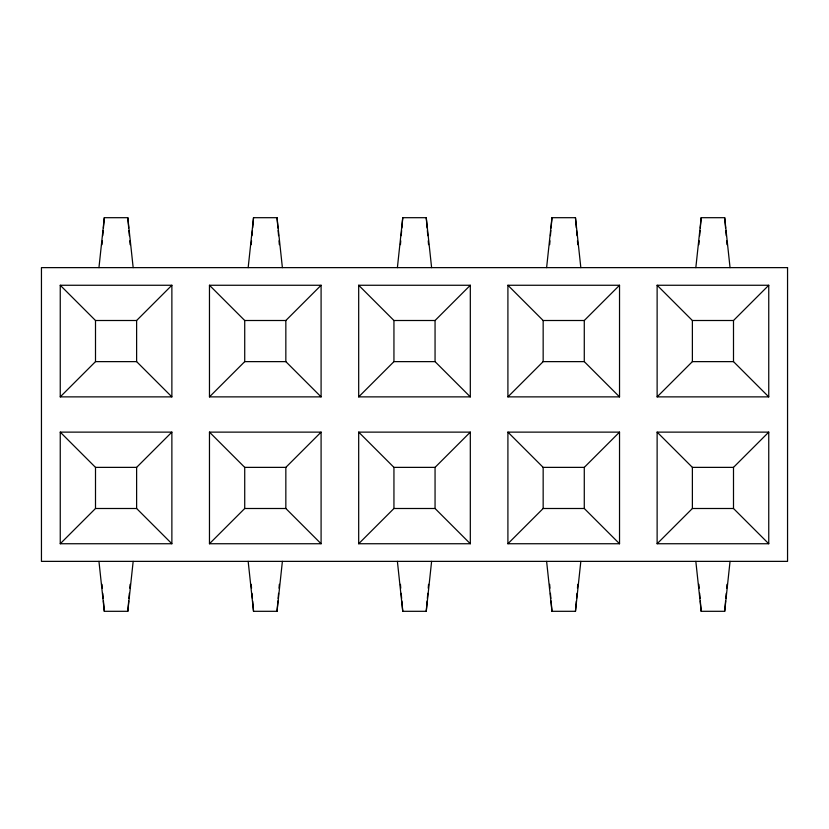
<?xml version="1.0" encoding="UTF-8"?>
<svg xmlns="http://www.w3.org/2000/svg" width="829" height="829" viewBox="0 0 829 829"><rect width="100%" height="100%" fill="white"/><g stroke="black" fill="none" stroke-linecap="round" stroke-linejoin="round"><path stroke-width="1.24" d="M101.998 244.679L102.33 240.824M102.765 235.685L103.21 230.545M103.428 227.975L104.309 217.695L127.811 217.695L133.168 267.632M98.952 561.368L104.309 611.305L127.811 611.305L128.692 601.025M128.909 598.455L129.355 593.315M129.79 588.175L130.122 584.321M251.218 244.679L251.55 240.824M251.985 235.685L252.43 230.545M252.648 227.975L253.529 217.695L277.031 217.695L282.388 267.632M248.172 561.368L253.529 611.305L277.031 611.305L277.912 601.025M278.129 598.455L278.575 593.315M279.01 588.175L279.342 584.321M400.438 244.679L400.77 240.824M401.205 235.685L401.65 230.545M401.868 227.975L402.749 217.695L426.251 217.695L431.608 267.632M397.392 561.368L402.749 611.305L426.251 611.305L427.132 601.025M427.349 598.455L427.795 593.315M428.23 588.175L428.562 584.321M549.658 244.679L549.99 240.824M550.425 235.685L550.87 230.545M551.088 227.975L551.969 217.695L575.471 217.695L580.828 267.632M546.612 561.368L551.969 611.305L575.471 611.305L576.352 601.025M576.569 598.455L577.015 593.315M577.45 588.175L577.782 584.321M698.878 244.679L699.21 240.824M699.645 235.685L700.09 230.545M700.308 227.975L701.189 217.695L724.691 217.695L730.048 267.632M695.832 561.368L701.189 611.305L724.691 611.305L725.572 601.025M725.789 598.455L726.235 593.315M726.67 588.175L727.002 584.321M98.952 267.632L104.309 217.695M127.811 611.305L133.168 561.368M248.172 267.632L253.529 217.695M277.031 611.305L282.388 561.368M397.392 267.632L402.749 217.695M426.251 611.305L431.608 561.368M546.612 267.632L551.969 217.695M575.471 611.305L580.828 561.368M695.832 267.632L701.189 217.695M724.691 611.305L730.048 561.368M60.248 396.873L95.501 361.631L136.619 361.631L171.872 396.873L171.872 285.259L60.248 285.259L60.248 396.873L171.872 396.873M136.619 361.631L136.619 320.502L171.872 285.259M60.248 543.741L95.501 508.498L136.619 508.498L171.872 543.741L171.872 432.127L60.248 432.127L60.248 543.741L171.872 543.741M60.248 432.127L95.501 467.369L136.619 467.369L171.872 432.127M209.468 396.873L244.721 361.631L244.721 320.502L209.468 285.259L321.092 285.259L321.092 396.873L209.468 396.873L209.468 285.259M321.092 396.873L285.839 361.631L285.839 320.502L321.092 285.259M209.468 543.741L244.721 508.498L244.721 467.369L209.468 432.127L209.468 543.741L321.092 543.741L321.092 432.127L209.468 432.127M244.721 467.369L285.839 467.369L321.092 432.127M358.688 396.873L393.941 361.631L435.059 361.631L470.312 396.873L470.312 285.259L358.688 285.259L358.688 396.873L470.312 396.873M435.059 361.631L435.059 320.502L470.312 285.259M358.688 543.741L393.941 508.498L435.059 508.498L470.312 543.741L358.688 543.741L358.688 432.127L470.312 432.127L470.312 543.741M435.059 508.498L435.059 467.369L470.312 432.127M507.908 396.873L543.161 361.631L584.279 361.631L619.532 396.873L619.532 285.259L507.908 285.259L507.908 396.873L619.532 396.873M584.279 361.631L584.279 320.502L619.532 285.259M507.908 543.741L543.161 508.498L584.279 508.498L619.532 543.741L619.532 432.127L507.908 432.127L507.908 543.741L619.532 543.741M507.908 432.127L543.161 467.369L584.279 467.369L619.532 432.127M657.128 396.873L692.381 361.631L733.499 361.631L768.752 396.873L768.752 285.259L657.128 285.259L657.128 396.873L768.752 396.873M657.128 285.259L692.381 320.502L733.499 320.502L768.752 285.259M657.128 543.741L692.381 508.498L692.381 467.369L657.128 432.127L768.752 432.127L768.752 543.741L657.128 543.741L657.128 432.127M768.752 543.741L733.499 508.498L733.499 467.369L768.752 432.127M60.248 285.259L95.501 320.502L136.619 320.502M244.721 320.502L285.839 320.502M358.688 285.259L393.941 320.502L435.059 320.502M507.908 285.259L543.161 320.502L584.279 320.502M244.721 361.631L285.839 361.631M358.688 432.127L393.941 467.369L435.059 467.369M692.381 467.369L733.499 467.369M244.721 508.498L285.839 508.498L321.092 543.741M692.381 508.498L733.499 508.498M724.691 217.695L725.572 227.975M725.789 230.545L726.235 235.685M726.67 240.824L727.002 244.679M698.878 584.321L699.21 588.175M699.645 593.315L700.09 598.455M700.308 601.025L701.189 611.305M575.471 217.695L576.352 227.975M576.569 230.545L577.015 235.685M577.45 240.824L577.782 244.679M549.658 584.321L549.99 588.175M550.425 593.315L550.87 598.455M551.088 601.025L551.969 611.305M426.251 217.695L427.132 227.975M427.349 230.545L427.795 235.685M428.23 240.824L428.562 244.679M400.438 584.321L400.77 588.175M401.205 593.315L401.65 598.455M401.868 601.025L402.749 611.305M277.031 217.695L277.912 227.975M278.129 230.545L278.575 235.685M279.01 240.824L279.342 244.679M251.218 584.321L251.55 588.175M251.985 593.315L252.43 598.455M252.648 601.025L253.529 611.305M127.811 217.695L128.692 227.975M128.909 230.545L129.355 235.685M129.79 240.824L130.122 244.679M101.998 584.321L102.33 588.175M102.765 593.315L103.21 598.455M103.428 601.025L104.309 611.305M733.499 320.502L733.499 361.631M692.381 320.502L692.381 361.631M584.279 467.369L584.279 508.498M543.161 320.502L543.161 361.631M543.161 467.369L543.161 508.498M393.941 320.502L393.941 361.631M393.941 467.369L393.941 508.498M285.839 467.369L285.839 508.498M136.619 467.369L136.619 508.498M95.501 320.502L95.501 361.631M95.501 467.369L95.501 508.498M787.55 267.632L41.45 267.632L41.45 561.368L787.55 561.368L787.55 267.632"/></g></svg>
